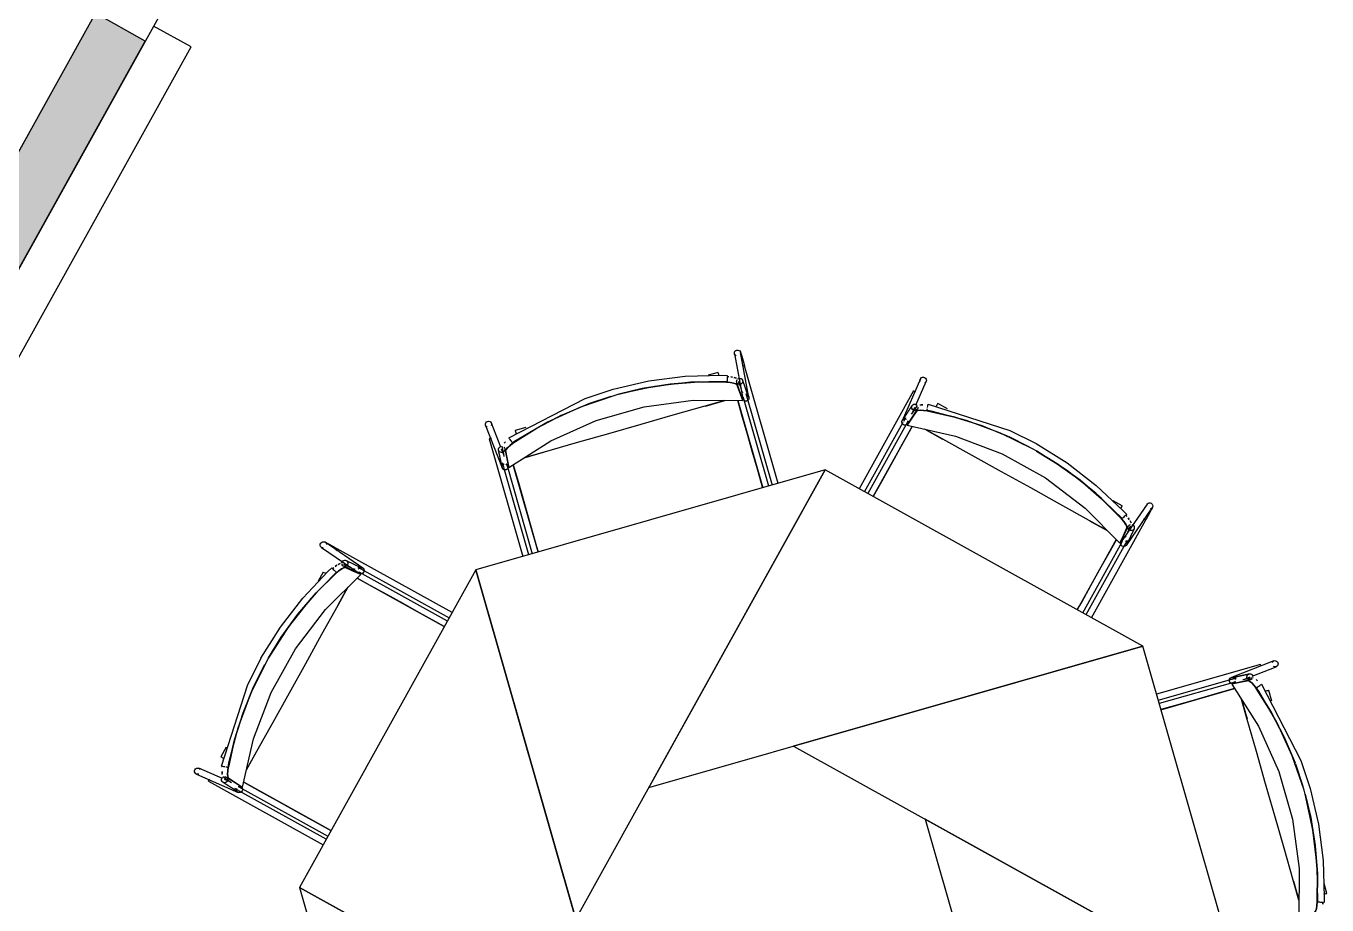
# Model space of a CAD drawing. Header units: metres. Extents: x 2.3 to 42.8, y 0.9 to 31.9.
# Drawn here: x 26.575 to 27.472, y 28.001 to 28.607 of the extents above; entities that cross this region are included whole.
import ezdxf

# ---------------------------------------------------------------- set-up
doc = ezdxf.new("R2010")
doc.units = ezdxf.units.M
for name, color, linetype in [('ARREDI', 9, 'Continuous'), ('PARETI_STRUTTURE', 7, 'Continuous'), ('PILASTRI_SETTI', 8, 'Continuous')]:
    doc.layers.add(name, color=color, linetype=linetype)

msp = doc.modelspace()

# ---------------------------------------------------------------- linework, layer by layer
at = {"layer": 'ARREDI'}
for points in [[(26.12175, 27.71347), (26.15617, 27.69436), (26.65731, 28.5969), (26.62289, 28.61601)], [(27.12618, 28.30101), (26.88528, 28.23212), (26.95417, 27.99121)], [(27.34526, 28.17938), (27.12619, 28.30102), (27.00455, 28.08195)], [(26.88528, 28.23212), (26.76364, 28.01305), (26.98271, 27.89142)], [(27.41415, 27.93847), (27.34526, 28.17937), (27.10434, 28.11048)], [(27.29252, 27.71939), (27.41415, 27.93846), (27.19509, 28.0601)], [(26.76364, 28.01304), (26.83253, 27.77214), (27.07345, 27.84103)]]:
    msp.add_lwpolyline(points, close=True, dxfattribs=at)
for points in [[(27.06476, 28.37968), (27.06416, 28.38011), (27.06375, 28.38073), (27.06359, 28.3812), (27.06359, 28.38122), (27.06356, 28.38145), (27.06365, 28.3822), (27.06398, 28.38287)], [(27.06398, 28.38287), (27.06452, 28.38338), (27.06521, 28.38368), (27.06596, 28.38373), (27.06669, 28.38353), (27.06728, 28.38309), (27.0677, 28.38248), (27.06785, 28.382), (27.06785, 28.38199), (27.06788, 28.38174), (27.0678, 28.381), (27.06746, 28.38034)], [(27.0698, 28.37263), (27.06916, 28.37245)], [(27.07058, 28.37286), (27.0703, 28.37277), (27.0698, 28.37263)], [(27.07061, 28.37287), (27.07063, 28.37287)], [(26.90583, 28.31435), (26.90696, 28.30854), (26.90811, 28.30274), (26.93704, 28.32102), (26.96832, 28.33502), (27.00129, 28.34445), (27.03524, 28.3491), (27.06946, 28.34889), (27.06737, 28.35442), (27.06526, 28.35995), (27.06455, 28.36047), (27.06294, 28.36099), (27.06068, 28.36139), (27.05825, 28.3616)], [(26.98386, 28.35323), (27.00009, 28.35718), (27.01934, 28.36022), (27.03877, 28.3617), (27.05825, 28.36161)], [(27.0581, 28.36162), (27.03867, 28.3617), (27.01927, 28.36022), (27.00005, 28.35716), (26.98387, 28.35323)], [(27.05236, 28.36832), (27.05238, 28.36829)], [(27.05296, 28.36622), (27.05276, 28.36693), (27.05258, 28.36757), (27.05245, 28.36803), (27.05237, 28.36829)], [(27.05825, 28.36161), (27.06081, 28.36139), (27.06303, 28.36099), (27.0646, 28.36047), (27.06528, 28.35993)], [(27.05854, 28.36331), (27.0585, 28.36267), (27.05849, 28.36221), (27.05847, 28.36198)], [(27.05866, 28.36546), (27.05862, 28.36479), (27.05858, 28.36404), (27.05854, 28.36332)], [(27.05866, 28.36545), (27.05975, 28.36535)], [(27.05974, 28.36536), (27.05867, 28.36546)], [(27.05871, 28.36624), (27.0587, 28.36596)], [(27.06103, 28.36525), (27.06217, 28.36504)], [(27.06239, 28.36501), (27.06114, 28.36523)], [(27.0633, 28.36484), (27.0649, 28.36432)], [(27.06494, 28.36432), (27.06337, 28.36483)], [(27.06894, 28.36087), (27.06839, 28.36035), (27.0677, 28.36003), (27.06696, 28.35998), (27.06624, 28.36017), (27.06564, 28.36059), (27.06564, 28.3606), (27.06524, 28.3612), (27.06519, 28.36134), (27.06506, 28.36191), (27.06516, 28.36264), (27.06549, 28.36331)], [(27.06603, 28.36383), (27.06673, 28.36414), (27.06746, 28.36421), (27.06819, 28.36401), (27.06878, 28.36358), (27.06882, 28.36354), (27.06919, 28.36299), (27.06924, 28.36283), (27.06937, 28.36226), (27.06927, 28.36153), (27.06894, 28.36086)], [(27.06617, 28.36228), (27.06772, 28.35827), (27.0683, 28.35671)], [(27.19183, 28.36206), (27.19166, 28.36278), (27.19175, 28.36353), (27.19183, 28.36375), (27.19183, 28.36377), (27.19208, 28.36418), (27.19262, 28.3647), (27.19332, 28.36499), (27.19407, 28.36503), (27.19479, 28.36481), (27.19539, 28.36435), (27.1958, 28.36372)], [(27.1958, 28.36373), (27.19597, 28.36301), (27.19588, 28.36226), (27.1958, 28.36204), (27.1958, 28.36202), (27.19555, 28.3616), (27.19501, 28.36109)], [(27.06887, 28.35524), (27.06921, 28.35434)], [(27.07171, 28.35278), (27.07243, 28.35257), (27.07305, 28.35214), (27.07346, 28.35151), (27.0736, 28.35104), (27.07363, 28.35079), (27.07355, 28.35005), (27.07321, 28.34939)], [(27.18706, 28.3555), (27.18707, 28.35549)], [(27.18781, 28.35508), (27.18737, 28.35533), (27.1871, 28.35547)], [(27.1884, 28.35476), (27.18781, 28.35508)], [(27.05703, 28.34896), (27.04325, 28.34502), (27.02114, 28.3387), (26.99895, 28.33235), (26.97671, 28.32599), (26.95452, 28.31964), (26.93239, 28.31332), (26.91861, 28.30938)], [(26.94465, 28.33886), (26.96236, 28.34635)], [(26.9624, 28.34636), (26.94473, 28.3389)], [(26.96295, 28.34656), (26.97847, 28.35169)], [(26.97846, 28.35169), (26.96299, 28.34658)], [(27.04363, 28.34512), (27.05704, 28.34896)], [(27.08302, 28.28916), (27.07946, 28.30159), (27.07591, 28.31403), (27.07235, 28.32646), (27.0688, 28.33888), (27.06594, 28.34891)], [(27.06967, 28.35116), (27.06946, 28.34889)], [(27.07322, 28.34938), (27.07268, 28.34887), (27.07198, 28.34856), (27.07123, 28.34851), (27.07051, 28.34871), (27.06991, 28.34916), (27.0695, 28.34977)], [(27.18578, 28.33942), (27.18658, 28.34061), (27.1899, 28.34552)], [(27.18599, 28.34343), (27.18581, 28.34415), (27.18589, 28.34488), (27.18614, 28.34541), (27.18623, 28.34555), (27.18671, 28.34601), (27.18675, 28.34604), (27.18743, 28.34632), (27.18818, 28.34634), (27.18889, 28.34612), (27.18949, 28.34566)], [(27.19008, 28.34431), (27.19, 28.34357), (27.18976, 28.34304), (27.18966, 28.34292), (27.18915, 28.34242), (27.18913, 28.34242), (27.18845, 28.34214), (27.18772, 28.34211), (27.187, 28.34235), (27.1864, 28.34281), (27.186, 28.34343)], [(27.19151, 28.34595), (27.19237, 28.34602), (27.19362, 28.34596)], [(27.19361, 28.34597), (27.19231, 28.34602)], [(27.19644, 28.34214), (27.19648, 28.34236), (27.19656, 28.34282), (27.19667, 28.34345)], [(27.19679, 28.34418), (27.19692, 28.34492), (27.19703, 28.34557), (27.19713, 28.34607), (27.19717, 28.34635), (27.19717, 28.34639), (27.19717, 28.34636), (27.19713, 28.34614)], [(27.2038, 28.34691), (27.20368, 28.34667), (27.20344, 28.34625), (27.20312, 28.34567), (27.20276, 28.34503)], [(26.89318, 28.3305), (26.89254, 28.33089), (26.89209, 28.33147), (26.89199, 28.33169), (26.89197, 28.33171), (26.89185, 28.33218), (26.89188, 28.33293), (26.89215, 28.33362), (26.89267, 28.33418), (26.89334, 28.33453), (26.89407, 28.33464), (26.89481, 28.33448)], [(26.89481, 28.33449), (26.89545, 28.3341), (26.8959, 28.33351), (26.896, 28.33329), (26.89602, 28.33328), (26.89614, 28.33281), (26.89611, 28.33206), (26.89584, 28.33136)], [(26.9109, 28.31947), (26.92737, 28.32985), (26.94436, 28.33871)], [(26.94436, 28.33871), (26.92747, 28.3299), (26.91101, 28.31955)], [(27.17922, 28.33321), (27.17905, 28.33393), (27.17914, 28.33468), (27.17922, 28.3349), (27.17922, 28.33491), (27.17947, 28.33533), (27.18001, 28.33585), (27.18071, 28.33614), (27.18146, 28.33618), (27.18218, 28.33596)], [(27.18936, 28.34169), (27.18605, 28.33679), (27.18276, 28.33187), (27.21615, 28.32433), (27.24816, 28.31212), (27.27813, 28.29547), (27.30543, 28.27476), (27.32948, 28.25042), (27.33191, 28.25579), (27.33433, 28.26119), (27.3342, 28.26207), (27.33343, 28.26358), (27.33212, 28.26547), (27.33054, 28.26733)], [(27.18276, 28.33188), (27.18318, 28.33486), (27.18276, 28.33188)], [(27.18933, 28.3417), (27.19011, 28.34206), (27.19176, 28.3422), (27.19403, 28.3421), (27.19656, 28.34174)], [(27.19656, 28.34173), (27.19415, 28.34208), (27.19185, 28.34219), (27.19016, 28.34205), (27.18935, 28.34169)], [(27.19656, 28.34174), (27.21555, 28.33742), (27.23415, 28.33158), (27.25195, 28.32435)], [(27.25199, 28.32433), (27.23421, 28.33156), (27.21565, 28.33739), (27.19671, 28.34171)], [(26.91236, 28.32825), (26.91243, 28.328), (26.91257, 28.32753), (26.91275, 28.3269), (26.91296, 28.32618)], [(27.18621, 28.3311), (27.18002, 28.31993), (27.1726, 28.30657), (27.16517, 28.2932), (27.15931, 28.28263)], [(27.18294, 28.33275), (27.1824, 28.33223), (27.1817, 28.33196), (27.18095, 28.33192), (27.18023, 28.33214), (27.17963, 28.33258), (27.17922, 28.33321)], [(27.19487, 28.32914), (27.20707, 28.32235)], [(27.32075, 28.25926), (27.30822, 28.26621), (27.28811, 28.27738), (27.26793, 28.28859), (27.24772, 28.29981), (27.22752, 28.31102), (27.20741, 28.32219), (27.19488, 28.32915)], [(26.89527, 28.32272), (26.89479, 28.32258), (26.8945, 28.3225), (26.89444, 28.32249), (26.89445, 28.32249)], [(26.89592, 28.32291), (26.89528, 28.32273)], [(26.90223, 28.31319), (26.90159, 28.31358), (26.90113, 28.31416), (26.90092, 28.31471), (26.90089, 28.31486), (26.90091, 28.31553), (26.90092, 28.31558), (26.9012, 28.31626), (26.90171, 28.3168), (26.90238, 28.31715)], [(26.9045, 28.3167), (26.90495, 28.31612), (26.90516, 28.31558), (26.90519, 28.31543), (26.90516, 28.3147), (26.90488, 28.31402), (26.90437, 28.31348), (26.9037, 28.31314), (26.90295, 28.31304), (26.90223, 28.31319)], [(26.90491, 28.31021), (26.90463, 28.31162), (26.90351, 28.31744)], [(26.90582, 28.32038), (26.90485, 28.31951)], [(26.90491, 28.31954), (26.90584, 28.32038)], [(26.90581, 28.31434), (26.90612, 28.31514), (26.90718, 28.3164), (26.90886, 28.31793), (26.9109, 28.31947)], [(26.9109, 28.31947), (26.90895, 28.31801), (26.90725, 28.31647), (26.90615, 28.31518), (26.90583, 28.31434)], [(26.90976, 28.32076), (26.90934, 28.32136), (26.90891, 28.32197), (26.90852, 28.32253), (26.90823, 28.32293), (26.90806, 28.32317), (26.90803, 28.32319), (26.90805, 28.32318), (26.90819, 28.32299)], [(26.91052, 28.31967), (26.91038, 28.31987), (26.91012, 28.32024), (26.90976, 28.32076)], [(27.25252, 28.32409), (27.26712, 28.31674)], [(27.26711, 28.31674), (27.25256, 28.32408)], [(26.9186, 28.30937), (26.93203, 28.3132)], [(27.27202, 28.31402), (27.28629, 28.30532), (27.30206, 28.29386), (27.31685, 28.28117), (27.33055, 28.26734)], [(27.33045, 28.26745), (27.31677, 28.28125), (27.30201, 28.29391), (27.28626, 28.30535), (27.27204, 28.31402)], [(26.90467, 28.30118), (26.90403, 28.30157), (26.90357, 28.30215), (26.90347, 28.30237), (26.90346, 28.30239), (26.90333, 28.30286), (26.90336, 28.30361), (26.90365, 28.3043), (26.90415, 28.30486), (26.90482, 28.30521)], [(26.90759, 28.30274), (26.90732, 28.30205), (26.9068, 28.30149), (26.90615, 28.30114), (26.9054, 28.30103), (26.90466, 28.30118)], [(26.90811, 28.30274), (26.90629, 28.30515), (26.90811, 28.30274)], [(26.9111, 28.30463), (26.91461, 28.29235), (26.91882, 28.27766), (26.92302, 28.26295), (26.92721, 28.24828), (26.92832, 28.24444)], [(27.33012, 28.27442), (27.33044, 28.27499), (27.33075, 28.27556), (27.331, 28.27599), (27.33112, 28.27621)], [(27.34781, 28.27624), (27.34795, 28.27698), (27.34819, 28.27741), (27.34819, 28.27742), (27.34834, 28.27762), (27.34892, 28.27808), (27.34963, 28.27831)], [(27.34963, 28.27832), (27.35038, 28.2783), (27.35107, 28.27803), (27.35164, 28.27753), (27.352, 28.27687), (27.35213, 28.27614), (27.35199, 28.2754), (27.35175, 28.27497), (27.35175, 28.27496), (27.3516, 28.27476), (27.35102, 28.2743), (27.35031, 28.27407)], [(27.30855, 28.26601), (27.32075, 28.25925)], [(27.33055, 28.26734), (27.33219, 28.26538), (27.33348, 28.26352), (27.33423, 28.26205), (27.33435, 28.26118)], [(27.33196, 28.26833), (27.33149, 28.2679), (27.33114, 28.2676), (27.33098, 28.26745)], [(27.33415, 28.27029), (27.33394, 28.27011), (27.33357, 28.26977), (27.33307, 28.26933), (27.33251, 28.26883), (27.33197, 28.26833)], [(27.33356, 28.26976), (27.33425, 28.26893)], [(27.33417, 28.2703), (27.33418, 28.27031)], [(27.33758, 28.25926), (27.33683, 28.25927), (27.33612, 28.25955), (27.33555, 28.26002), (27.33519, 28.26067), (27.33507, 28.26139), (27.33521, 28.2621), (27.33526, 28.26224), (27.33558, 28.26273), (27.33617, 28.26319), (27.33687, 28.26342)], [(27.33509, 28.26794), (27.33588, 28.2668)], [(27.33588, 28.26681), (27.33516, 28.26786)], [(27.3364, 28.26605), (27.33717, 28.26455)], [(27.33719, 28.26453), (27.33644, 28.266)], [(27.33763, 28.26341), (27.33834, 28.26314), (27.3389, 28.26266), (27.33927, 28.26202), (27.33939, 28.2613), (27.33939, 28.26123), (27.33925, 28.26057), (27.3392, 28.26044), (27.33888, 28.25995), (27.33829, 28.25949), (27.33759, 28.25925)], [(27.34651, 28.26696), (27.34593, 28.26728)], [(27.34725, 28.26655), (27.34727, 28.26654), (27.34722, 28.26657), (27.34696, 28.26672), (27.34652, 28.26697)], [(27.33355, 28.25533), (27.33316, 28.25445)], [(27.33663, 28.26221), (27.33488, 28.25828), (27.3342, 28.25677)], [(26.77797, 28.24902), (26.77799, 28.24977), (26.77827, 28.25047), (26.77877, 28.25104), (26.77942, 28.2514), (26.78015, 28.25152), (26.78089, 28.25138), (26.78132, 28.25115), (26.78134, 28.25115), (26.78153, 28.25099), (26.78199, 28.25041), (26.78222, 28.2497)], [(26.78005, 28.2472), (26.77931, 28.24734), (26.77888, 28.24758), (26.77887, 28.24758), (26.77867, 28.24773), (26.77821, 28.24831), (26.77798, 28.24902)], [(26.78933, 28.2459), (26.78901, 28.24532)], [(26.78974, 28.24664), (26.78975, 28.24666), (26.78972, 28.24662), (26.78957, 28.24635), (26.78932, 28.24591)], [(27.30009, 28.20446), (27.30312, 28.2099), (27.3094, 28.22121), (27.31567, 28.23251), (27.32194, 28.24381), (27.32701, 28.25292)], [(27.33124, 28.25187), (27.32948, 28.25042)], [(27.33249, 28.24811), (27.33174, 28.24812), (27.33104, 28.2484), (27.33047, 28.2489), (27.33011, 28.24955), (27.32999, 28.25029), (27.33013, 28.25102)], [(27.33326, 28.25207), (27.33383, 28.25157), (27.33419, 28.25091), (27.3343, 28.25018), (27.33416, 28.24944), (27.33394, 28.24901), (27.33392, 28.249), (27.33378, 28.2488), (27.3332, 28.24835), (27.33249, 28.24811)], [(26.79024, 28.23579), (26.79174, 28.23656)], [(26.79176, 28.23659), (26.79029, 28.23584)], [(26.79704, 28.23697), (26.79702, 28.23622), (26.79674, 28.23552), (26.79627, 28.23495), (26.79562, 28.23459), (26.7949, 28.23446), (26.79419, 28.2346), (26.79405, 28.23465), (26.79356, 28.23497), (26.7931, 28.23556), (26.79287, 28.23627)], [(26.79288, 28.23702), (26.79315, 28.23773), (26.79363, 28.2383), (26.79427, 28.23866), (26.795, 28.23878), (26.79506, 28.23878), (26.79572, 28.23864), (26.79586, 28.23859), (26.79634, 28.23827), (26.7968, 28.23769), (26.79704, 28.23698)], [(26.79408, 28.23602), (26.79801, 28.23427), (26.79952, 28.23359)], [(26.7146, 28.08875), (26.7195, 28.08544), (26.72442, 28.08215), (26.73196, 28.11554), (26.74417, 28.14755), (26.76082, 28.17753), (26.78153, 28.20482), (26.80587, 28.22887), (26.8005, 28.2313), (26.7951, 28.23372), (26.79422, 28.2336), (26.79271, 28.23282), (26.79082, 28.23151), (26.78896, 28.22993)], [(26.74227, 28.17141), (26.75097, 28.18568), (26.76243, 28.20145), (26.77512, 28.21625), (26.78895, 28.22994)], [(26.78884, 28.22984), (26.77504, 28.21616), (26.76238, 28.2014), (26.75094, 28.18565), (26.74227, 28.17143)], [(26.78195, 28.22947), (26.7813, 28.22983), (26.78073, 28.23015), (26.7803, 28.23038), (26.78008, 28.23051)], [(26.78599, 28.23356), (26.78598, 28.23357)], [(26.78601, 28.23354), (26.78619, 28.23333), (26.78652, 28.23296), (26.78696, 28.23246), (26.78746, 28.2319), (26.78796, 28.23136)], [(26.78653, 28.23295), (26.78736, 28.23364)], [(26.78796, 28.23136), (26.78839, 28.23088), (26.78869, 28.23054), (26.78885, 28.23037)], [(26.78835, 28.23448), (26.78949, 28.23527)], [(26.78948, 28.23528), (26.78844, 28.23455)], [(26.78895, 28.22994), (26.79091, 28.23158), (26.79277, 28.23288), (26.79425, 28.23363), (26.79511, 28.23374)], [(26.79551, 28.23365), (26.79568, 28.23394)], [(26.80096, 28.23294), (26.80184, 28.23256)], [(26.80422, 28.23265), (26.80472, 28.23322), (26.80538, 28.23358), (26.80611, 28.2337), (26.80685, 28.23355), (26.80728, 28.23333), (26.80729, 28.23332), (26.80749, 28.23318), (26.80795, 28.23259), (26.80818, 28.23189)], [(26.80442, 28.23063), (26.80588, 28.22887)], [(26.80818, 28.23188), (26.80817, 28.23113), (26.80789, 28.23044), (26.80739, 28.22987), (26.80674, 28.22951), (26.806, 28.22938), (26.80527, 28.22952)], [(26.79704, 28.22014), (26.79008, 28.20761), (26.77891, 28.1875), (26.7677, 28.16732), (26.75648, 28.14711), (26.74527, 28.12692), (26.7341, 28.10681), (26.72715, 28.09428)], [(26.79028, 28.20795), (26.79704, 28.22014)], [(26.86354, 28.19298), (26.8577, 28.19623), (26.84639, 28.20251), (26.83507, 28.20879), (26.82378, 28.21506), (26.81249, 28.22133), (26.80338, 28.2264)], [(26.7322, 28.15191), (26.73955, 28.16651)], [(26.73955, 28.1665), (26.73222, 28.15195)], [(27.42667, 28.16604), (27.42653, 28.16654), (27.42645, 28.16682), (27.42644, 28.16688), (27.42644, 28.16686)], [(27.42686, 28.1654), (27.42668, 28.16604)], [(27.43445, 28.16813), (27.43484, 28.16877), (27.43542, 28.16923), (27.43564, 28.16933), (27.43565, 28.16934), (27.43613, 28.16947), (27.43688, 28.16944), (27.43757, 28.16916), (27.43813, 28.16865), (27.43847, 28.16798), (27.43859, 28.16724), (27.43843, 28.16651)], [(27.43844, 28.16651), (27.43805, 28.16587), (27.43746, 28.16541), (27.43724, 28.16531), (27.43723, 28.1653), (27.43675, 28.16517), (27.436, 28.1652), (27.43531, 28.16548)], [(27.40669, 28.15372), (27.406, 28.154), (27.40544, 28.15451), (27.40509, 28.15517), (27.40498, 28.15592), (27.40513, 28.15665)], [(27.40513, 28.15665), (27.40552, 28.15729), (27.4061, 28.15775), (27.40632, 28.15784), (27.40634, 28.15786), (27.40681, 28.15798), (27.40756, 28.15795), (27.40825, 28.15766), (27.40881, 28.15716), (27.40916, 28.1565)], [(27.4183, 28.15548), (27.41249, 28.15436), (27.40669, 28.15321), (27.42496, 28.12427), (27.43896, 28.093), (27.4484, 28.06002), (27.45305, 28.02608), (27.45284, 27.99186), (27.45837, 27.99394), (27.4639, 27.99605), (27.46442, 27.99676), (27.46494, 27.99837), (27.46534, 28.00064), (27.46555, 28.00307)], [(27.40669, 28.15321), (27.40909, 28.15503), (27.40669, 28.15321)], [(27.41416, 28.1564), (27.41557, 28.15668), (27.42139, 28.15781)], [(27.42065, 28.15682), (27.42007, 28.15636), (27.41953, 28.15615), (27.41938, 28.15613), (27.41865, 28.15615), (27.41797, 28.15643), (27.41743, 28.15695), (27.41709, 28.15761), (27.41699, 28.15836), (27.41714, 28.15908)], [(27.41714, 28.15909), (27.41753, 28.15973), (27.41811, 28.16019), (27.41865, 28.1604), (27.41881, 28.16042), (27.41947, 28.16041), (27.41953, 28.1604), (27.42021, 28.1601), (27.42075, 28.1596), (27.4211, 28.15894)], [(27.41828, 28.1555), (27.41909, 28.1552), (27.42035, 28.15414), (27.42188, 28.15246), (27.42342, 28.15042)], [(27.42342, 28.15042), (27.42196, 28.15236), (27.42042, 28.15407), (27.41912, 28.15517), (27.41829, 28.15549)], [(27.42433, 28.1555), (27.42346, 28.15647)], [(27.42349, 28.15641), (27.42432, 28.15548)], [(26.71455, 28.09596), (26.71887, 28.11494), (26.72471, 28.13354), (26.73194, 28.15135)], [(26.73196, 28.15138), (26.72474, 28.1336), (26.7189, 28.11505), (26.71458, 28.0961)], [(27.40858, 28.15021), (27.3963, 28.1467), (27.38161, 28.14249), (27.3669, 28.1383), (27.35776, 28.13567)], [(27.42342, 28.15042), (27.4338, 28.13395), (27.44281, 28.11667), (27.4503, 28.09895)], [(27.45031, 28.09892), (27.44285, 28.11659), (27.43385, 28.13384), (27.4235, 28.1503)], [(27.42362, 28.15079), (27.42382, 28.15093), (27.42419, 28.1512), (27.42472, 28.15156)], [(27.42471, 28.15156), (27.42531, 28.15198), (27.42592, 28.15241), (27.42648, 28.15279), (27.42688, 28.15309), (27.42711, 28.15325), (27.42714, 28.15328), (27.42713, 28.15327), (27.42693, 28.15313)], [(27.4322, 28.14895), (27.43195, 28.14888), (27.43147, 28.14875), (27.43085, 28.14856), (27.43013, 28.14836)], [(27.41332, 28.14271), (27.41715, 28.12928)], [(27.45291, 28.00428), (27.44897, 28.01806), (27.44265, 28.04017), (27.4363, 28.06237), (27.42994, 28.0846), (27.42359, 28.1068), (27.41727, 28.12892), (27.41333, 28.1427)], [(26.70939, 28.1032), (26.70962, 28.10307), (26.71004, 28.10283), (26.71062, 28.10251), (26.71126, 28.10215)], [(26.72715, 28.09426), (26.73394, 28.10647)], [(26.69423, 28.09122), (26.69351, 28.09106), (26.69276, 28.09114), (26.69254, 28.09122), (26.69252, 28.09122), (26.69211, 28.09147), (26.69159, 28.09201), (26.6913, 28.09271), (26.69127, 28.09346), (26.69148, 28.09418), (26.69194, 28.09478), (26.69257, 28.0952)], [(26.69256, 28.09519), (26.69328, 28.09536), (26.69403, 28.09528), (26.69426, 28.09519), (26.69427, 28.09519), (26.69469, 28.09494), (26.6952, 28.0944)], [(26.71211, 28.09619), (26.71138, 28.09631), (26.71072, 28.09642), (26.71022, 28.09652), (26.70995, 28.09656), (26.7099, 28.09656), (26.70993, 28.09656), (26.71015, 28.09652)], [(26.71034, 28.0909), (26.71027, 28.09176), (26.71033, 28.09301)], [(26.71032, 28.09301), (26.71027, 28.0917)], [(26.71415, 28.09583), (26.71393, 28.09587), (26.71347, 28.09595), (26.71284, 28.09606)], [(26.71459, 28.08873), (26.71423, 28.08952), (26.71409, 28.09116), (26.71419, 28.09342), (26.71455, 28.09595)], [(26.71456, 28.09596), (26.71421, 28.09354), (26.7141, 28.09125), (26.71424, 28.08955), (26.7146, 28.08875)], [(27.45051, 28.09837), (27.45564, 28.08284)], [(27.45564, 28.08286), (27.45052, 28.09833)], [(26.70079, 28.08645), (26.7008, 28.08647)], [(26.70121, 28.0872), (26.70096, 28.08676), (26.70082, 28.0865)], [(26.70153, 28.08779), (26.70121, 28.08721)], [(26.71286, 28.08538), (26.71214, 28.0852), (26.71141, 28.08529), (26.71088, 28.08554), (26.71074, 28.08562), (26.71028, 28.08611), (26.71025, 28.08615), (26.70998, 28.08683), (26.70995, 28.08758), (26.71017, 28.08829), (26.71063, 28.08888)], [(26.71687, 28.08517), (26.71568, 28.08598), (26.71077, 28.0893)], [(26.71199, 28.08947), (26.71272, 28.08939), (26.71325, 28.08915), (26.71337, 28.08905), (26.71387, 28.08854), (26.71387, 28.08853), (26.71415, 28.08784), (26.71418, 28.08711), (26.71394, 28.0864), (26.71349, 28.08579), (26.71286, 28.08539)], [(26.72519, 28.0856), (26.73636, 28.07941), (26.74972, 28.07199), (26.7631, 28.06456), (26.77643, 28.05716), (26.78537, 28.0522)], [(26.72308, 28.07861), (26.72236, 28.07843), (26.72161, 28.07853), (26.72139, 28.07861), (26.72138, 28.07861), (26.72096, 28.07886), (26.72045, 28.0794), (26.72015, 28.0801), (26.72011, 28.08085), (26.72033, 28.08157)], [(26.72441, 28.08215), (26.72143, 28.08257), (26.72441, 28.08215)], [(26.72354, 28.08233), (26.72406, 28.08179), (26.72434, 28.0811), (26.72438, 28.08035), (26.72415, 28.07962), (26.72371, 28.07903), (26.72309, 28.07861)], [(27.45718, 28.07746), (27.46112, 28.06122), (27.46417, 28.04197), (27.46565, 28.02254), (27.46555, 28.00307)], [(27.46557, 28.00321), (27.46565, 28.02264), (27.46416, 28.04205), (27.46111, 28.06127), (27.45718, 28.07745)], [(27.44918, 28.01727), (27.45291, 28.00427)], [(27.46556, 28.00306), (27.46534, 28.00051), (27.46494, 27.99829), (27.46442, 27.99672), (27.46388, 27.99604)], [(27.46726, 28.00277), (27.46662, 28.00281), (27.46616, 28.00283), (27.46593, 28.00284)], [(27.46941, 28.00265), (27.46874, 28.00269), (27.46799, 28.00273), (27.46727, 28.00278)], [(27.4694, 28.00265), (27.4693, 28.00157)], [(27.46931, 28.00158), (27.46941, 28.00265)], [(27.47019, 28.00261), (27.46991, 28.00262)], [(27.47017, 28.00835), (27.47088, 28.00856), (27.47152, 28.00874), (27.47198, 28.00887), (27.47224, 28.00893)], [(27.47227, 28.00895), (27.47224, 28.00894)]]:
    msp.add_lwpolyline(points, dxfattribs=at)
at = {"layer": 'PARETI_STRUTTURE'}
for points in [[(25.23431, 26.03407), (27.44195, 30.01002)], [(26.79017, 28.91729), (19.65116, 16.05986)], [(25.79703, 27.04753), (26.15789, 27.69745), (26.18371, 27.68311), (26.68888, 28.59292), (26.66306, 28.60725)], [(27.06359, 28.38121), (27.06935, 28.35025)], [(27.06782, 28.38228), (27.06824, 28.381), (27.06871, 28.37946), (27.06962, 28.37633), (27.07062, 28.37288)], [(27.0736, 28.35104), (27.06785, 28.382)], [(27.09382, 28.29176), (27.07063, 28.37287)], [(26.97997, 28.35665), (27.0046, 28.36239), (27.02968, 28.36564), (27.05494, 28.36639), (27.05871, 28.36628)], [(27.05847, 28.36196), (27.03336, 28.36157), (27.00844, 28.35867), (26.98394, 28.35326), (26.98116, 28.35249)], [(27.05236, 28.36832), (27.0455, 28.36636)], [(27.06912, 28.35032), (27.06908, 28.35044), (27.06904, 28.35057), (27.06899, 28.35069), (27.06894, 28.35082), (27.0689, 28.35093), (27.06886, 28.35105), (27.06882, 28.35118), (27.06878, 28.3513), (27.06872, 28.35143), (27.06868, 28.35155), (27.06864, 28.35168), (27.0686, 28.3518), (27.06855, 28.35193), (27.06851, 28.35205), (27.06846, 28.35216), (27.06842, 28.35229), (27.06837, 28.35241), (27.06833, 28.35254), (27.06829, 28.35266), (27.06824, 28.35279), (27.06819, 28.35291), (27.06815, 28.35304), (27.06811, 28.35316), (27.06807, 28.35327), (27.06803, 28.3534), (27.06797, 28.35352), (27.06793, 28.35365), (27.06789, 28.35377), (27.06785, 28.3539), (27.0678, 28.35402), (27.06775, 28.35415), (27.06771, 28.35427), (27.06767, 28.35439), (27.06762, 28.35451), (27.06758, 28.35464), (27.06754, 28.35476), (27.06749, 28.35489), (27.06744, 28.35501), (27.0674, 28.35514), (27.06736, 28.35526), (27.06732, 28.35539), (27.06728, 28.35551), (27.06722, 28.35562), (27.06718, 28.35575), (27.06714, 28.35587), (27.0671, 28.356), (27.06705, 28.35612), (27.067, 28.35625), (27.06696, 28.35637), (27.06692, 28.3565), (27.06687, 28.35662), (27.06683, 28.35673), (27.06679, 28.35686), (27.06674, 28.35698), (27.06669, 28.35711), (27.06665, 28.35723), (27.06661, 28.35736), (27.06657, 28.35748), (27.06651, 28.35761), (27.06647, 28.35773), (27.06643, 28.35784), (27.06639, 28.35797), (27.06635, 28.35809), (27.0663, 28.35822), (27.06625, 28.35834), (27.06621, 28.35847), (27.06617, 28.35859), (27.06612, 28.35872), (27.06608, 28.35884), (27.06604, 28.35897), (27.06599, 28.35908), (27.06594, 28.35921), (27.0659, 28.35933), (27.06586, 28.35946), (27.06582, 28.35958), (27.06576, 28.35971), (27.06572, 28.35983), (27.06568, 28.35996), (27.06564, 28.36008), (27.0656, 28.36019), (27.06555, 28.36032), (27.0655, 28.36044), (27.06546, 28.36057), (27.06542, 28.36069), (27.06537, 28.36082), (27.06533, 28.36094), (27.06528, 28.36107), (27.06524, 28.36119), (27.06519, 28.36132), (27.06518, 28.36134)], [(27.06925, 28.36284), (27.0732, 28.35177)], [(27.19183, 28.36376), (27.17922, 28.33491)], [(27.1887, 28.34577), (27.19579, 28.36202)], [(26.90804, 28.3232), (26.96076, 28.35032), (26.97997, 28.35665)], [(26.98116, 28.35249), (26.95744, 28.34439), (26.93463, 28.33396), (26.91301, 28.3213), (26.91054, 28.31966)], [(27.0675, 28.35909), (27.06722, 28.36007)], [(27.07157, 28.35383), (27.08965, 28.29056)], [(27.18706, 28.3555), (27.14959, 28.28803)], [(27.0659, 28.34891), (27.08312, 28.2887)], [(27.08728, 28.28989), (27.06987, 28.35081)], [(27.17922, 28.3349), (27.17977, 28.33553), (27.17984, 28.33564), (27.17991, 28.33575), (27.17998, 28.33586), (27.18005, 28.33597), (27.18014, 28.33608), (27.1802, 28.33619), (27.18027, 28.33629), (27.18034, 28.3364), (27.18041, 28.33651), (27.18048, 28.33663), (27.18055, 28.33674), (27.18062, 28.33685), (27.18069, 28.33696), (27.18077, 28.33707), (27.18084, 28.33718), (27.18091, 28.33729), (27.18098, 28.3374), (27.18105, 28.33751), (27.18112, 28.33763), (27.18119, 28.33774), (27.18126, 28.33785), (27.18133, 28.33796), (27.18141, 28.33807), (27.18148, 28.33817), (27.18155, 28.33828), (27.18162, 28.33839), (27.18169, 28.3385), (27.18176, 28.33861), (27.18183, 28.33872), (27.1819, 28.33883), (27.18197, 28.33894), (27.18205, 28.33906), (27.18212, 28.33917), (27.18219, 28.33928), (27.18226, 28.33939), (27.18233, 28.3395), (27.1824, 28.33961), (27.18247, 28.33972), (27.18254, 28.33983), (27.18261, 28.33994), (27.18269, 28.34006), (27.18276, 28.34015), (27.18283, 28.34026), (27.1829, 28.34038), (27.18297, 28.34049), (27.18304, 28.3406), (27.18311, 28.34071), (27.18318, 28.34082), (27.18325, 28.34093), (27.18333, 28.34104), (27.1834, 28.34115), (27.18347, 28.34126), (27.18354, 28.34138), (27.18361, 28.34149), (27.18368, 28.3416), (27.18375, 28.34171), (27.18382, 28.34182), (27.18389, 28.34193), (27.18395, 28.34204), (27.18404, 28.34214), (27.18411, 28.34225), (27.18418, 28.34236), (27.18425, 28.34247), (27.18432, 28.34258), (27.18439, 28.34269), (27.18445, 28.34281), (27.18452, 28.34292), (27.18459, 28.34303), (27.18468, 28.34314), (27.18475, 28.34325), (27.18482, 28.34336), (27.18489, 28.34347), (27.18495, 28.34358), (27.18502, 28.34369), (27.18509, 28.34381), (27.18516, 28.34392), (27.18523, 28.34401), (27.18532, 28.34413), (27.18539, 28.34424), (27.18545, 28.34435), (27.18552, 28.34446), (27.18559, 28.34457), (27.18566, 28.34468), (27.18573, 28.34479), (27.1858, 28.3449), (27.18587, 28.34501), (27.18595, 28.34513), (27.18602, 28.34524), (27.18609, 28.34535), (27.18614, 28.34542)], [(27.18618, 28.34002), (27.18804, 28.34428)], [(27.19717, 28.34639), (27.25363, 28.32829), (27.27169, 28.31918)], [(27.2105, 28.34323), (27.20382, 28.34694)], [(27.1831, 28.33436), (27.15555, 28.28472)], [(27.1804, 28.33459), (27.18184, 28.33716)], [(27.18975, 28.34304), (27.18342, 28.33319)], [(27.18749, 28.34227), (27.18699, 28.34136)], [(27.26959, 28.3154), (27.24709, 28.32645), (27.22359, 28.33519), (27.19936, 28.34152), (27.19644, 28.34212)], [(26.89198, 28.3317), (26.90346, 28.30238)], [(26.90248, 28.31677), (26.89601, 28.33328)], [(26.9197, 28.33038), (26.91235, 28.32829)], [(27.15338, 28.28592), (27.18006, 28.33399)], [(27.15933, 28.28262), (27.18624, 28.33109)], [(27.18319, 28.33318), (27.18362, 28.33416)], [(26.89444, 28.32249), (26.91764, 28.24137)], [(27.27169, 28.31919), (27.29317, 28.30582), (27.31319, 28.29039), (27.33158, 28.27306), (27.33418, 28.27031)], [(26.90347, 28.30238), (26.90342, 28.30321), (26.9034, 28.30334), (26.90337, 28.30346), (26.90334, 28.3036), (26.90331, 28.30373), (26.90329, 28.30385), (26.90326, 28.30398), (26.90323, 28.30411), (26.9032, 28.30424), (26.90317, 28.30436), (26.90315, 28.30449), (26.90312, 28.30463), (26.90309, 28.30475), (26.90306, 28.30488), (26.90304, 28.305), (26.90301, 28.30513), (26.90298, 28.30527), (26.90295, 28.30539), (26.90292, 28.30552), (26.9029, 28.30564), (26.90287, 28.30578), (26.90284, 28.30591), (26.90281, 28.30603), (26.90279, 28.30616), (26.90276, 28.3063), (26.90273, 28.30642), (26.9027, 28.30655), (26.90267, 28.30667), (26.90265, 28.3068), (26.90262, 28.30693), (26.90259, 28.30706), (26.90256, 28.30718), (26.90254, 28.30731), (26.90249, 28.30745), (26.90248, 28.30757), (26.90244, 28.3077), (26.90241, 28.30782), (26.90238, 28.30796), (26.90235, 28.30809), (26.90233, 28.30821), (26.9023, 28.30834), (26.90227, 28.30846), (26.90224, 28.3086), (26.90222, 28.30873), (26.90219, 28.30885), (26.90216, 28.30898), (26.90213, 28.30911), (26.9021, 28.30924), (26.90208, 28.30936), (26.90205, 28.30949), (26.90202, 28.30961), (26.90199, 28.30975), (26.90197, 28.30988), (26.90194, 28.31), (26.90191, 28.31013), (26.90188, 28.31027), (26.90185, 28.31039), (26.90183, 28.31052), (26.9018, 28.31064), (26.90177, 28.31078), (26.90174, 28.31091), (26.90172, 28.31103), (26.90169, 28.31116), (26.90166, 28.31128), (26.90163, 28.31142), (26.9016, 28.31155), (26.90158, 28.31167), (26.90155, 28.3118), (26.90152, 28.31193), (26.90149, 28.31206), (26.90147, 28.31218), (26.90144, 28.31231), (26.90141, 28.31245), (26.90138, 28.31257), (26.90135, 28.3127), (26.90133, 28.31282), (26.9013, 28.31295), (26.90127, 28.31309), (26.90124, 28.31321), (26.90122, 28.31334), (26.90119, 28.31346), (26.90116, 28.3136), (26.90113, 28.31373), (26.9011, 28.31385), (26.90108, 28.31398), (26.90105, 28.31411), (26.90102, 28.31424), (26.90099, 28.31436), (26.90097, 28.31449), (26.90094, 28.31461), (26.90092, 28.31471)], [(26.90477, 28.31092), (26.90308, 28.31525)], [(26.90411, 28.31344), (26.9044, 28.31242)], [(26.90516, 28.31558), (26.90765, 28.30414)], [(27.33095, 28.26743), (27.31291, 28.28492), (27.29324, 28.30047), (27.2721, 28.31398), (27.26959, 28.3154)], [(26.90452, 28.303), (26.90372, 28.30582)], [(26.9218, 28.24257), (26.90458, 28.30279)], [(26.9066, 28.30474), (26.92418, 28.24324)], [(26.9075, 28.30396), (26.90711, 28.30496)], [(26.92835, 28.24444), (26.91112, 28.30465)], [(27.33113, 28.27625), (27.3249, 28.27971)], [(27.34818, 28.27742), (27.33036, 28.25145)], [(27.33393, 28.24901), (27.35175, 28.27497)], [(27.35193, 28.27519), (27.35132, 28.27399), (27.35057, 28.27256), (27.349, 28.2697), (27.34726, 28.26655)], [(27.3098, 28.19907), (27.34727, 28.26654)], [(27.33025, 28.25166), (27.33031, 28.25179), (27.33036, 28.2519), (27.33042, 28.25202), (27.33048, 28.25213), (27.33053, 28.25226), (27.33059, 28.25237), (27.33064, 28.25249), (27.3307, 28.25261), (27.33075, 28.25273), (27.33081, 28.25284), (27.33086, 28.25297), (27.33092, 28.25308), (27.33099, 28.2532), (27.33105, 28.25333), (27.3311, 28.25344), (27.33116, 28.25356), (27.33121, 28.25368), (27.33127, 28.2538), (27.33132, 28.25391), (27.33138, 28.25404), (27.33143, 28.25415), (27.33149, 28.25427), (27.33155, 28.25438), (27.3316, 28.25451), (27.33166, 28.25462), (27.33171, 28.25474), (27.33177, 28.25486), (27.33182, 28.25498), (27.33188, 28.25511), (27.33193, 28.25522), (27.33199, 28.25534), (27.33205, 28.25545), (27.3321, 28.25558), (27.33216, 28.25569), (27.33221, 28.25581), (27.33228, 28.25593), (27.33234, 28.25605), (27.33239, 28.25616), (27.33245, 28.25629), (27.3325, 28.2564), (27.33256, 28.25652), (27.33261, 28.25665), (27.33267, 28.25676), (27.33273, 28.25688), (27.33278, 28.25699), (27.33284, 28.25712), (27.33289, 28.25723), (27.33295, 28.25736), (27.333, 28.25747), (27.33306, 28.25759), (27.33311, 28.2577), (27.33317, 28.25783), (27.33323, 28.25794), (27.33328, 28.25806), (27.33334, 28.25818), (27.33339, 28.2583), (27.33345, 28.25843), (27.3335, 28.25854), (27.33356, 28.25866), (27.33361, 28.25877), (27.33368, 28.2589), (27.33374, 28.25901), (27.3338, 28.25913), (27.33385, 28.25924), (27.33391, 28.25937), (27.33396, 28.25948), (27.33402, 28.25961), (27.33407, 28.25972), (27.33413, 28.25984), (27.33418, 28.25997), (27.33424, 28.26008), (27.3343, 28.2602), (27.33435, 28.26031), (27.33441, 28.26044), (27.33446, 28.26055), (27.33452, 28.26068), (27.33457, 28.26079), (27.33463, 28.26091), (27.33468, 28.26102), (27.33474, 28.26115), (27.3348, 28.26126), (27.33485, 28.26138), (27.33491, 28.26149), (27.33496, 28.26162), (27.33503, 28.26174), (27.33509, 28.26186), (27.33514, 28.26198), (27.3352, 28.26209), (27.33525, 28.26222), (27.33527, 28.26224)], [(27.3392, 28.26043), (27.33417, 28.24981)], [(27.33489, 28.25828), (27.33581, 28.25991)], [(26.77887, 28.24758), (26.80484, 28.22975)], [(26.7811, 28.25132), (26.7823, 28.25071), (26.78373, 28.24996), (26.78659, 28.24839), (26.78974, 28.24666)], [(26.80728, 28.23332), (26.78133, 28.25114)], [(26.86893, 28.20269), (26.78974, 28.24666)], [(27.32698, 28.25294), (27.30006, 28.20447)], [(27.30385, 28.20237), (27.33112, 28.25148)], [(27.33447, 28.25241), (27.30601, 28.20116)], [(26.79586, 28.23859), (26.80648, 28.23356)], [(26.7371, 28.17109), (26.75047, 28.19256), (26.7659, 28.21259), (26.78323, 28.23098), (26.78598, 28.23357)], [(26.78886, 28.23034), (26.77138, 28.2123), (26.75582, 28.19264), (26.74231, 28.1715), (26.74089, 28.16898)], [(26.78005, 28.23053), (26.77659, 28.22429)], [(26.80463, 28.22964), (26.8045, 28.2297), (26.80439, 28.22976), (26.80427, 28.22981), (26.80416, 28.22987), (26.80403, 28.22992), (26.80392, 28.22998), (26.8038, 28.23003), (26.80369, 28.23009), (26.80356, 28.23014), (26.80345, 28.2302), (26.80332, 28.23026), (26.80321, 28.23033), (26.80309, 28.23038), (26.80298, 28.23044), (26.80285, 28.23049), (26.80273, 28.23055), (26.80262, 28.2306), (26.80249, 28.23066), (26.80238, 28.23071), (26.80225, 28.23077), (26.80214, 28.23083), (26.80202, 28.23088), (26.80191, 28.23094), (26.80178, 28.23099), (26.80167, 28.23105), (26.80155, 28.2311), (26.80144, 28.23116), (26.80131, 28.23121), (26.80119, 28.23127), (26.80107, 28.23133), (26.80095, 28.23138), (26.80084, 28.23144), (26.80071, 28.23149), (26.8006, 28.23155), (26.80048, 28.2316), (26.80037, 28.23167), (26.80024, 28.23173), (26.80013, 28.23178), (26.8, 28.23184), (26.79989, 28.23189), (26.79977, 28.23195), (26.79964, 28.23201), (26.79953, 28.23206), (26.79941, 28.23212), (26.7993, 28.23217), (26.79917, 28.23223), (26.79906, 28.23228), (26.79894, 28.23234), (26.79882, 28.23239), (26.7987, 28.23245), (26.79859, 28.23251), (26.79846, 28.23256), (26.79835, 28.23262), (26.79823, 28.23267), (26.79812, 28.23273), (26.79799, 28.23278), (26.79787, 28.23284), (26.79775, 28.23289), (26.79763, 28.23295), (26.79752, 28.23301), (26.79739, 28.23308), (26.79728, 28.23313), (26.79716, 28.23319), (26.79705, 28.23324), (26.79692, 28.2333), (26.79681, 28.23335), (26.79669, 28.23341), (26.79657, 28.23346), (26.79645, 28.23352), (26.79632, 28.23358), (26.79621, 28.23363), (26.79609, 28.23369), (26.79598, 28.23374), (26.79585, 28.2338), (26.79574, 28.23385), (26.79562, 28.23391), (26.7955, 28.23396), (26.79538, 28.23402), (26.79527, 28.23408), (26.79514, 28.23413), (26.79503, 28.23419), (26.79491, 28.23424), (26.7948, 28.2343), (26.79467, 28.23435), (26.79455, 28.23442), (26.79444, 28.23448), (26.79431, 28.23453), (26.7942, 28.23459), (26.79407, 28.23464), (26.79405, 28.23466)], [(26.79801, 28.23429), (26.79638, 28.2352)], [(26.80388, 28.23386), (26.86683, 28.1989)], [(26.86563, 28.19674), (26.80481, 28.23052)], [(26.80335, 28.22637), (26.86353, 28.19295)], [(26.7099, 28.09657), (26.728, 28.15303), (26.73711, 28.17108)], [(26.74089, 28.16898), (26.72984, 28.14648), (26.7211, 28.12298), (26.71477, 28.09875), (26.71417, 28.09582)], [(27.42644, 28.16687), (27.3547, 28.14636)], [(27.43565, 28.16934), (27.40633, 28.15785)], [(27.42071, 28.15883), (27.43723, 28.16531)], [(27.35589, 28.14219), (27.40673, 28.15674)], [(27.40633, 28.15785), (27.40716, 28.15789), (27.40729, 28.15792), (27.40741, 28.15795), (27.40755, 28.15798), (27.40767, 28.158), (27.4078, 28.15803), (27.40792, 28.15806), (27.40806, 28.15809), (27.40819, 28.15811), (27.40831, 28.15814), (27.40844, 28.15817), (27.40858, 28.1582), (27.4087, 28.15823), (27.40883, 28.15825), (27.40895, 28.15828), (27.40908, 28.15831), (27.40922, 28.15834), (27.40934, 28.15836), (27.40947, 28.15839), (27.40959, 28.15842), (27.40973, 28.15845), (27.40985, 28.15848), (27.40998, 28.1585), (27.4101, 28.15853), (27.41024, 28.15856), (27.41037, 28.15859), (27.41049, 28.15861), (27.41062, 28.15864), (27.41074, 28.15867), (27.41088, 28.1587), (27.41101, 28.15873), (27.41113, 28.15875), (27.41126, 28.15879), (27.4114, 28.15881), (27.41152, 28.15884), (27.41165, 28.15886), (27.41177, 28.15891), (27.41191, 28.15893), (27.41204, 28.15896), (27.41216, 28.15898), (27.41229, 28.159), (27.41241, 28.15904), (27.41255, 28.15907), (27.41267, 28.1591), (27.4128, 28.15913), (27.41292, 28.15916), (27.41306, 28.15918), (27.41319, 28.15921), (27.41331, 28.15924), (27.41344, 28.15927), (27.41358, 28.15929), (27.4137, 28.15932), (27.41383, 28.15935), (27.41395, 28.15938), (27.41408, 28.15941), (27.41422, 28.15943), (27.41434, 28.15946), (27.41447, 28.15949), (27.41459, 28.15952), (27.41473, 28.15954), (27.41485, 28.15957), (27.41498, 28.1596), (27.4151, 28.15963), (27.41523, 28.15966), (27.41537, 28.15968), (27.41549, 28.15971), (27.41562, 28.15974), (27.41574, 28.15977), (27.41588, 28.15979), (27.41601, 28.15982), (27.41613, 28.15985), (27.41626, 28.15988), (27.4164, 28.15991), (27.41652, 28.15993), (27.41665, 28.15996), (27.41677, 28.15999), (27.4169, 28.16002), (27.41704, 28.16004), (27.41716, 28.16007), (27.41729, 28.1601), (27.41741, 28.16013), (27.41755, 28.16016), (27.41767, 28.16018), (27.4178, 28.16021), (27.41792, 28.16024), (27.41806, 28.16027), (27.41819, 28.16029), (27.41831, 28.16032), (27.41844, 28.16035), (27.41856, 28.16038), (27.41866, 28.16039)], [(27.40695, 28.15679), (27.40977, 28.1576)], [(27.41953, 28.15615), (27.40809, 28.15367)], [(27.41486, 28.15654), (27.4192, 28.15824)], [(27.41738, 28.15721), (27.41637, 28.15692)], [(27.40869, 28.15472), (27.35658, 28.13982)], [(27.35776, 28.13565), (27.4086, 28.15019)], [(27.40791, 28.15382), (27.40891, 28.15421)], [(27.45644, 28.08015), (27.44834, 28.10388), (27.43791, 28.12668), (27.42525, 28.14831), (27.42361, 28.15078)], [(27.42715, 28.15327), (27.45427, 28.10055), (27.4606, 28.08134)], [(27.43433, 28.14162), (27.43224, 28.14897)], [(26.71306, 28.10989), (26.70935, 28.10321)], [(26.71052, 28.08809), (26.69427, 28.09519)], [(26.69253, 28.09122), (26.72138, 28.07861)], [(26.70079, 28.08645), (26.77999, 28.04248)], [(26.72139, 28.07861), (26.72076, 28.07917), (26.72065, 28.07924), (26.72054, 28.07931), (26.72043, 28.07937), (26.72032, 28.07946), (26.72021, 28.07953), (26.72011, 28.0796), (26.72, 28.07967), (26.71989, 28.07974), (26.71978, 28.07981), (26.71966, 28.07987), (26.71955, 28.07994), (26.71944, 28.08001), (26.71933, 28.0801), (26.71922, 28.08017), (26.71911, 28.08024), (26.719, 28.08031), (26.71889, 28.08037), (26.71878, 28.08044), (26.71866, 28.08051), (26.71855, 28.08058), (26.71844, 28.08065), (26.71833, 28.08072), (26.71822, 28.08081), (26.71812, 28.08087), (26.71801, 28.08094), (26.7179, 28.08101), (26.71779, 28.08108), (26.71768, 28.08115), (26.71757, 28.08122), (26.71746, 28.08129), (26.71735, 28.08136), (26.71723, 28.08144), (26.71712, 28.08151), (26.71701, 28.08158), (26.7169, 28.08165), (26.71679, 28.08172), (26.71668, 28.08179), (26.71657, 28.08186), (26.71646, 28.08193), (26.71635, 28.082), (26.71623, 28.08208), (26.71614, 28.08215), (26.71603, 28.08222), (26.71591, 28.08229), (26.7158, 28.08236), (26.71569, 28.08243), (26.71558, 28.0825), (26.71547, 28.08257), (26.71536, 28.08264), (26.71525, 28.08272), (26.71514, 28.08279), (26.71503, 28.08286), (26.71491, 28.08293), (26.7148, 28.083), (26.71469, 28.08307), (26.71458, 28.08314), (26.71447, 28.08321), (26.71436, 28.08328), (26.71426, 28.08335), (26.71415, 28.08343), (26.71404, 28.0835), (26.71393, 28.08357), (26.71382, 28.08364), (26.71371, 28.08371), (26.7136, 28.08378), (26.71348, 28.08385), (26.71337, 28.08392), (26.71326, 28.084), (26.71315, 28.08407), (26.71304, 28.08414), (26.71293, 28.08421), (26.71282, 28.08428), (26.71271, 28.08435), (26.7126, 28.08442), (26.71248, 28.08449), (26.71237, 28.08456), (26.71228, 28.08462), (26.71216, 28.08471), (26.71205, 28.08478), (26.71194, 28.08485), (26.71183, 28.08492), (26.71172, 28.08499), (26.71161, 28.08506), (26.7115, 28.08512), (26.71139, 28.08519), (26.71128, 28.08526), (26.71116, 28.08535), (26.71105, 28.08542), (26.71094, 28.08549), (26.71087, 28.08553)], [(26.71628, 28.08557), (26.71201, 28.08743)], [(26.71325, 28.08915), (26.7231, 28.08281)], [(26.71402, 28.08688), (26.71493, 28.08638)], [(26.78538, 28.05222), (26.7252, 28.08563)], [(26.7217, 28.0798), (26.71913, 28.08123)], [(26.78208, 28.04627), (26.72189, 28.07968)], [(26.72193, 28.08249), (26.78328, 28.04842)], [(26.72312, 28.08258), (26.72213, 28.08301)], [(27.46591, 28.00284), (27.46552, 28.02796), (27.46262, 28.05287), (27.45721, 28.07737), (27.45644, 28.08015)], [(27.4606, 28.08135), (27.46634, 28.05672), (27.46959, 28.03164), (27.47034, 28.00637), (27.47023, 28.00261)], [(27.47227, 28.00895), (27.47031, 28.01581)]]:
    msp.add_lwpolyline(points, dxfattribs=at)
msp.add_lwpolyline([(26.12175, 27.71347), (26.15617, 27.69436), (26.65731, 28.5969), (26.62289, 28.61601)], close=True, dxfattribs=at)
at = {"layer": 'PILASTRI_SETTI'}
msp.add_solid([(26.15618, 27.69435), (26.65731, 28.5969), (26.12176, 27.71346), (26.62288, 28.61602)], dxfattribs=at)

doc.saveas('drawing.dxf')
